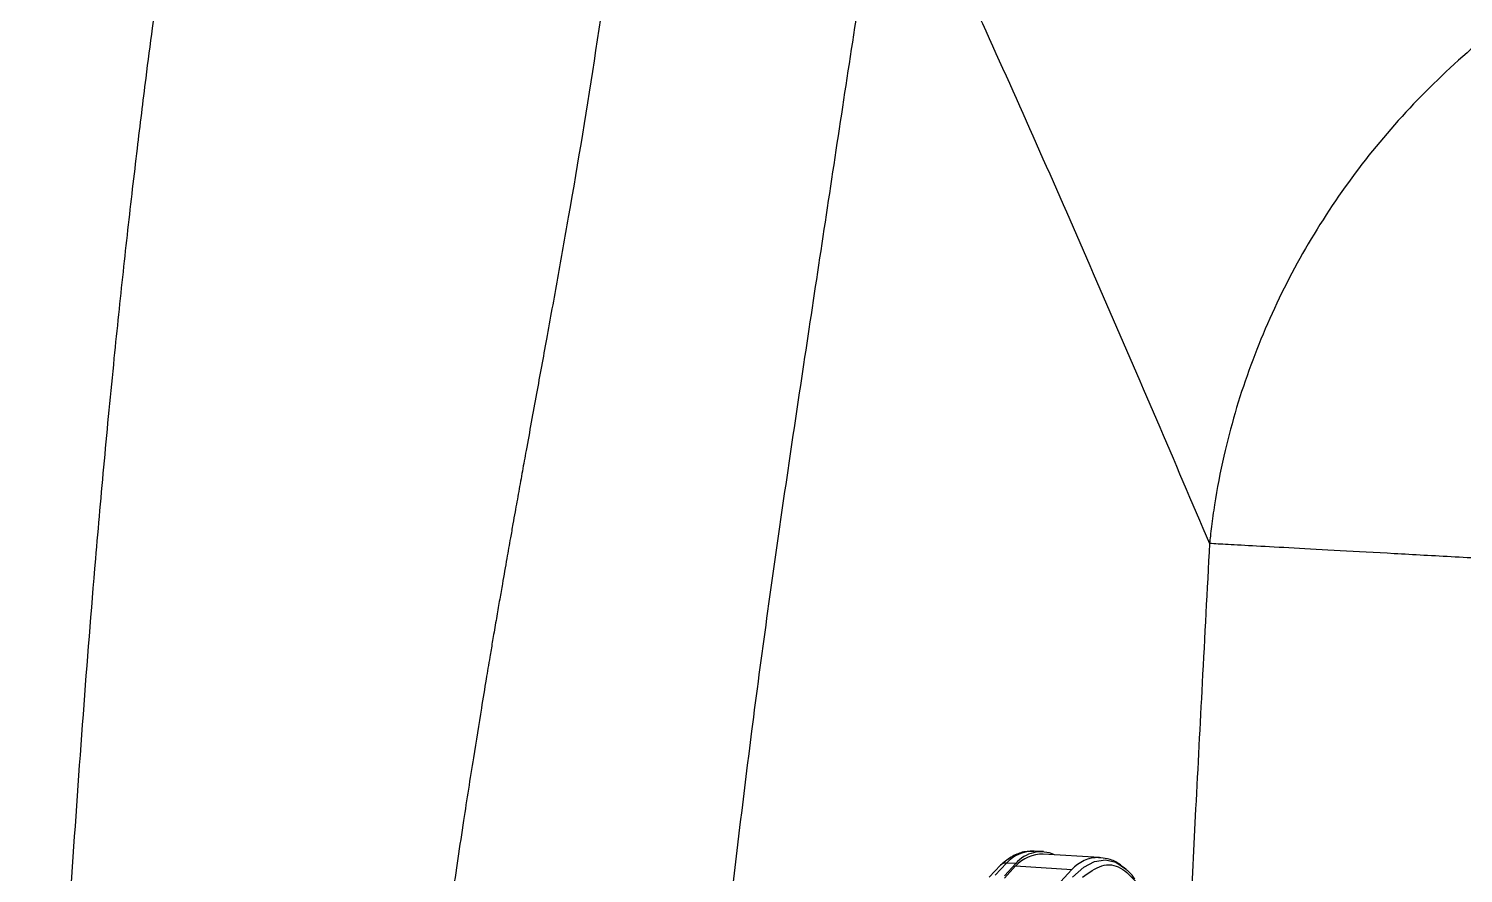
# Model space of a CAD drawing. Extents: x 832 to 912, y 781 to 934.
# Drawn here: x 861.338 to 866.059, y 848.49 to 851.269 of the extents above; entities that cross this region are included whole.
import ezdxf

# ---------------------------------------------------------------- set-up
doc = ezdxf.new("R2010")
doc.units = 0
doc.header["$MEASUREMENT"] = 0
doc.layers.add('1', color=4, linetype='Continuous')

# ---------------------------------------------------------------- blocks, each defined once
blk = doc.blocks.new('2026 SOVEREIGN HL')
at = {"layer": '1', "color": 3, "linetype": 'Continuous', "lineweight": 25}
for p, q in [((32.9482, 51.4669), (32.918, 51.4687)), ((32.8569, 51.4273), (32.8266, 51.4292)), ((32.8567, 51.4196), (33.0417, 51.4083)), ((33.1328, 51.4477), (32.9478, 51.459)), ((33.1307, 51.4478), (33.1328, 51.4477))]:
    blk.add_line(p, q, dxfattribs=at)
at = {"layer": '1', "color": 3, "linetype": 'Continuous', "lineweight": 25, "flags": 128}
for points in [[(32.7702, 51.3824), (32.8068, 51.4222)], [(32.8266, 51.4292), (32.7899, 51.3892)], [(32.8201, 51.3873), (32.8569, 51.4273)], [(32.8567, 51.4196), (32.82, 51.3797)], [(33.0443, 51.3826), (33.0807, 51.4155), (33.1167, 51.4348), (33.152, 51.4402), (33.1864, 51.4317), (33.2185, 51.4106)], [(32.4737, 48.39), (32.4802, 48.583), (32.4895, 48.7774), (32.5015, 48.9723), (32.5161, 49.1664), (32.5332, 49.3587), (32.5528, 49.5481), (32.5748, 49.7335), (32.599, 49.914), (32.6253, 50.0885), (32.6536, 50.256), (32.6836, 50.4156), (32.7153, 50.5664), (32.7483, 50.7076), (32.7827, 50.8383), (32.8181, 50.9579), (32.8544, 51.0656), (32.8914, 51.1609), (32.9288, 51.2433), (32.9665, 51.3122), (33.0042, 51.3673), (33.0417, 51.4083)]]:
    blk.add_lwpolyline(points, dxfattribs=at)
at = {"layer": '1', "color": 3, "linetype": 'Continuous', "lineweight": 25}
for centre, radius, start, end in [((32.9172, 51.3451), 0.1236, 89.6399, 137.147), ((32.9406, 51.3564), 0.1097, 66.1594, 139.7252), ((32.8249, 51.4024), 0.0268, 86.2547, 132.3206), ((32.947, 51.3358), 0.1232, 89.6407, 137.1459), ((33.1323, 51.3242), 0.1236, 90.7395, 137.1468)]:
    blk.add_arc(centre, radius, start, end, dxfattribs=at)
for points, knots in [([(30.2596, 55.7209), (30.2414, 55.6222), (30.2075, 55.4377), (30.1634, 55.1784), (30.1278, 54.9576), (30.0998, 54.776), (30.0787, 54.6342), (30.0648, 54.5381), (30.0567, 54.4804), (30.0525, 54.4512), (30.0484, 54.4218), (30.0416, 54.3729), (30.03, 54.2878), (30.0133, 54.163), (29.991, 53.9894), (29.9693, 53.8131), (29.9497, 53.6464), (29.9343, 53.5113), (29.9191, 53.3735), (29.9041, 53.2328), (29.8886, 53.0812), (29.8727, 52.9208), (29.857, 52.7539), (29.8422, 52.5907), (29.8182, 52.3134), (29.7864, 51.9127), (29.7493, 51.3826), (29.718, 50.8775), (29.6896, 50.3768), (29.6635, 49.8821), (29.6364, 49.3567), (29.618, 49.0056), (29.6088, 48.83)], [0, 0, 0, 0, 0.045951, 0.085845, 0.119649, 0.147333, 0.168865, 0.184224, 0.190974, 0.195031, 0.197461, 0.204291, 0.217173, 0.235924, 0.260561, 0.295224, 0.314896, 0.334922, 0.355302, 0.376039, 0.397173, 0.422166, 0.446544, 0.470307, 0.493451, 0.56728, 0.64358, 0.720319, 0.781385, 0.854157, 0.927058, 1, 1, 1, 1]), ([(31.6161, 55.231), (31.5954, 55.0426), (31.554, 54.6652), (31.4779, 54.1051), (31.4054, 53.6692), (31.3492, 53.3532), (31.3141, 53.16), (31.2795, 52.971), (31.253, 52.8263), (31.2336, 52.7189), (31.2215, 52.6517), (31.2111, 52.5937), (31.202, 52.5427), (31.1929, 52.4918), (31.1813, 52.4261), (31.171, 52.3675), (31.1632, 52.3226), (31.1587, 52.2966), (31.154, 52.2695), (31.1492, 52.2412), (31.1441, 52.2117), (31.1392, 52.183), (31.1332, 52.1478), (31.125, 52.0989), (31.1129, 52.0269), (31.0948, 51.9167), (31.0698, 51.7619), (31.0376, 51.5553), (31.0002, 51.305), (30.9584, 51.0097), (30.9129, 50.6678), (30.8643, 50.278), (30.8133, 49.8392), (30.7601, 49.3516), (30.7257, 49.0094), (30.7078, 48.8307)], [0, 0, 0, 0, 0.090122, 0.180592, 0.26921, 0.301685, 0.334116, 0.36302, 0.393256, 0.404023, 0.414801, 0.425589, 0.431867, 0.439278, 0.449971, 0.463333, 0.467274, 0.4714, 0.475709, 0.480202, 0.484879, 0.48974, 0.493847, 0.501578, 0.512942, 0.527949, 0.553648, 0.585875, 0.624686, 0.670165, 0.722361, 0.781417, 0.847431, 0.920322, 1, 1, 1, 1]), ([(32.4343, 54.8704), (32.3945, 54.6153), (32.3151, 54.1054), (32.201, 53.348), (32.0887, 52.6076), (31.9926, 51.9167), (31.9145, 51.2672), (31.8522, 50.6602), (31.7992, 50.0423), (31.7533, 49.4107), (31.7266, 48.9824), (31.7132, 48.7665)], [0, 0, 0, 0, 0.126667, 0.253276, 0.379441, 0.504676, 0.603934, 0.702425, 0.800617, 0.899512, 1, 1, 1, 1]), ([(32.4343, 54.8704), (32.5537, 54.6131), (32.7919, 54.0996), (33.1442, 53.2993), (33.3783, 52.7525), (33.4949, 52.4804)], [0, 0, 0, 0, 0.335379, 0.66923, 1, 1, 1, 1]), ([(34.7558, 54.3886), (34.6702, 54.3357), (34.4992, 54.2301), (34.2689, 54.0358), (34.0622, 53.8189), (33.8835, 53.5799), (33.735, 53.3228), (33.6187, 53.0513), (33.5483, 52.8106), (33.5152, 52.6377), (33.5028, 52.5497), (33.4977, 52.5072), (33.4957, 52.4886), (33.4949, 52.4804)], [0, 0, 0, 0, 0.1253153, 0.2503402, 0.3753386, 0.5002902, 0.6252126, 0.7501247, 0.8750362, 0.9450111, 0.9758213, 0.9893414, 1, 1, 1, 1]), ([(33.4949, 52.4804), (33.4868, 52.3276), (33.4713, 52.0367), (33.4499, 51.6226), (33.4315, 51.2639), (33.4205, 51.0433), (33.4156, 50.946)], [0, 0, 0, 0, 0.298804, 0.568672, 0.809797, 1, 1, 1, 1]), ([(34.7574, 52.4108), (34.678, 52.4151), (34.5191, 52.4239), (34.2997, 52.436), (34.0988, 52.4471), (33.9209, 52.4569), (33.7685, 52.4653), (33.645, 52.4721), (33.5496, 52.4774), (33.5131, 52.4794), (33.4949, 52.4804)], [0, 0, 0, 0, 0.124997, 0.249996, 0.374996, 0.499994, 0.624992, 0.74999, 0.874994, 1, 1, 1, 1]), ([(32.9166, 51.4676), (32.907, 51.4678), (32.8847, 51.4684), (32.85, 51.4547), (32.8237, 51.4372), (32.8093, 51.4245), (32.8069, 51.4224)], [0, 0, 0, 0, 0.2486954, 0.5784485, 0.9297244, 1, 1, 1, 1]), ([(33.0764, 51.3831), (33.0979, 51.3983), (33.1408, 51.4287), (33.2014, 51.4219), (33.2384, 51.3836), (33.2561, 51.3652)], [0, 0, 0, 0, 0.342281, 0.684564, 1, 1, 1, 1]), ([(33.22, 51.408), (33.2118, 51.415), (33.1932, 51.4308), (33.1623, 51.4447), (33.1395, 51.446), (33.1297, 51.4465)], [0, 0, 0, 0, 0.30855, 0.701442, 1, 1, 1, 1]), ([(33.2494, 51.3768), (33.2431, 51.3854), (33.2341, 51.3978), (33.2233, 51.4057), (33.22, 51.408)], [0, 0, 0, 0, 0.696557, 1, 1, 1, 1])]:
    blk.add_open_spline(points, degree=3, knots=knots, dxfattribs=at)

msp = doc.modelspace()

# ---------------------------------------------------------------- block references
at = {"layer": '1'}
msp.add_blockref('2026 SOVEREIGN HL', (831.7292, 797.0948), dxfattribs=at)

doc.saveas('drawing.dxf')
